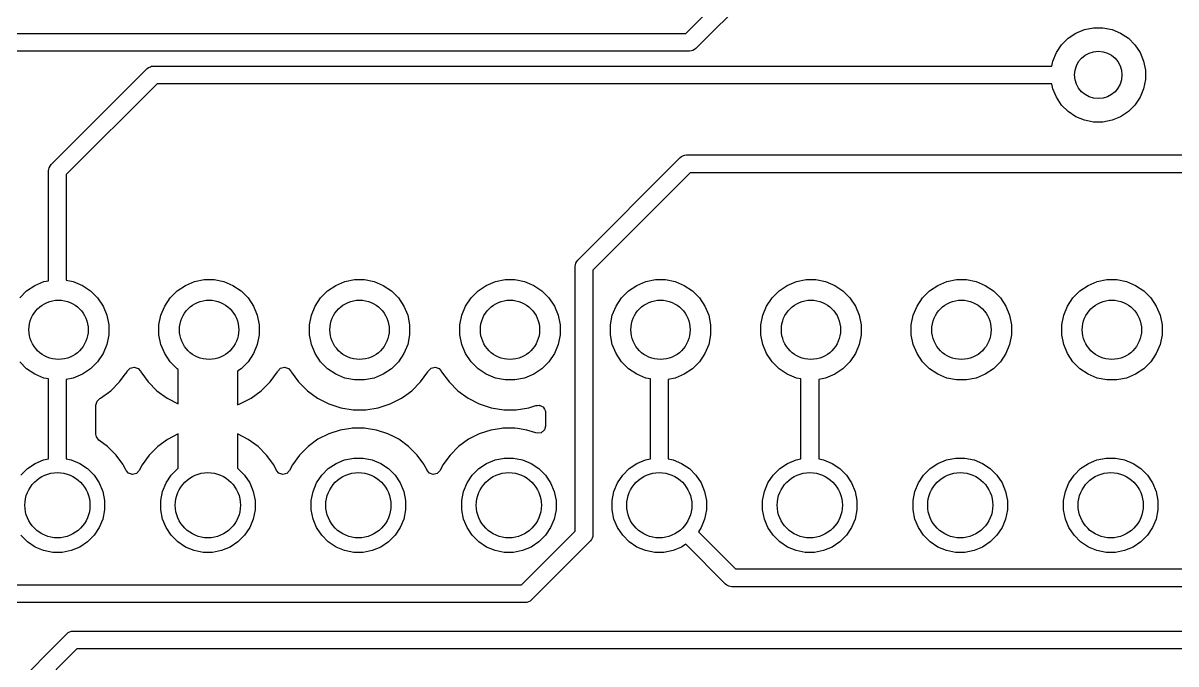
# Model space of a CAD drawing. Extents: x 4.41 to 8.11, y -5.15 to -2.23.
# Drawn here: x 6.252 to 7.018, y -3.482 to -3.056 of the extents above; entities that cross this region are included whole.
import ezdxf

# ---------------------------------------------------------------- set-up
doc = ezdxf.new("R2010")
doc.units = 0
doc.header["$MEASUREMENT"] = 0
doc.layers.add('BLACK', color=7, linetype='CONTINUOUS')

msp = doc.modelspace()

# ---------------------------------------------------------------- linework, layer by layer
at = {"layer": 'BLACK', "linetype": 'CONTINUOUS'}
for p, q in [((6.6925, -3.06293), (6.73818, -3.01725)), ((6.7448, -3.02733), (6.69912, -3.07301)), ((6.22481, -3.06293), (6.6925, -3.06293)), ((6.94655, -3.0662), (6.95169, -3.06277)), ((6.95169, -3.06277), (6.95739, -3.06041)), ((6.95739, -3.06041), (6.96345, -3.05921)), ((6.96345, -3.05921), (6.96962, -3.05921)), ((6.96962, -3.05921), (6.97568, -3.06041)), ((6.97568, -3.06041), (6.98138, -3.06277)), ((6.98138, -3.06277), (6.98652, -3.0662)), ((6.93876, -3.0757), (6.94219, -3.07057)), ((6.94219, -3.07057), (6.94655, -3.0662)), ((6.98652, -3.0662), (6.99088, -3.07057)), ((6.99088, -3.07057), (6.99431, -3.0757)), ((6.69495, -3.07474), (6.22726, -3.07474)), ((6.6961, -3.07462), (6.69495, -3.07474)), ((6.69698, -3.07426), (6.6961, -3.07462)), ((6.69823, -3.07374), (6.69698, -3.07426)), ((6.69912, -3.07301), (6.69823, -3.07374)), ((6.9364, -3.08141), (6.93876, -3.0757)), ((6.99431, -3.0757), (6.99668, -3.08141)), ((6.27063, -3.15015), (6.33441, -3.08638)), ((6.33441, -3.08638), (6.3353, -3.08564)), ((6.3353, -3.08564), (6.33655, -3.08512)), ((6.33655, -3.08512), (6.33743, -3.08476)), ((6.33743, -3.08476), (6.33858, -3.08465)), ((6.33858, -3.08465), (6.93575, -3.08465)), ((6.93575, -3.08465), (6.9364, -3.08141)), ((6.99668, -3.08141), (6.99788, -3.08746)), ((6.99788, -3.08746), (6.99788, -3.09364)), ((6.99788, -3.09364), (6.99668, -3.09969)), ((6.34103, -3.09646), (6.28071, -3.15678)), ((6.93575, -3.09646), (6.34103, -3.09646)), ((6.9364, -3.09969), (6.93575, -3.09646)), ((6.93876, -3.1054), (6.9364, -3.09969)), ((6.99668, -3.09969), (6.99431, -3.1054)), ((6.94219, -3.11053), (6.93876, -3.1054)), ((6.94655, -3.1149), (6.94219, -3.11053)), ((6.99088, -3.11053), (6.98652, -3.1149)), ((6.99431, -3.1054), (6.99088, -3.11053)), ((6.95169, -3.11833), (6.94655, -3.1149)), ((6.95739, -3.12069), (6.95169, -3.11833)), ((6.98138, -3.11833), (6.97568, -3.12069)), ((6.98652, -3.1149), (6.98138, -3.11833)), ((6.96345, -3.1219), (6.95739, -3.12069)), ((6.96962, -3.1219), (6.96345, -3.1219)), ((6.97568, -3.12069), (6.96962, -3.1219)), ((6.62063, -3.21354), (6.68874, -3.14543)), ((6.68874, -3.14543), (6.68963, -3.1447)), ((6.68963, -3.1447), (6.69051, -3.14433)), ((6.69051, -3.14433), (6.69176, -3.14381)), ((6.69176, -3.14381), (6.69291, -3.1437)), ((6.69291, -3.1437), (7.15589, -3.1437)), ((6.2689, -3.15433), (6.26901, -3.15318)), ((6.2689, -3.22722), (6.2689, -3.15433)), ((6.26901, -3.15318), (6.26938, -3.1523)), ((6.26938, -3.1523), (6.26989, -3.15105)), ((6.26989, -3.15105), (6.27063, -3.15015)), ((6.69536, -3.15551), (6.63071, -3.22016)), ((7.15834, -3.15551), (6.69536, -3.15551)), ((6.28071, -3.15678), (6.28071, -3.2269)), ((6.6189, -3.21772), (6.61901, -3.21656)), ((6.6189, -3.39349), (6.6189, -3.21772)), ((6.61901, -3.21656), (6.61938, -3.21568)), ((6.61938, -3.21568), (6.61989, -3.21444)), ((6.61989, -3.21444), (6.62063, -3.21354)), ((6.63071, -3.22016), (6.63071, -3.39594)), ((6.25436, -3.23397), (6.25982, -3.23033)), ((6.25982, -3.23033), (6.26588, -3.22782)), ((6.26588, -3.22782), (6.2689, -3.22722)), ((6.28071, -3.2269), (6.2853, -3.22782)), ((6.2853, -3.22782), (6.29137, -3.23033)), ((6.29137, -3.23033), (6.29682, -3.23397)), ((6.35436, -3.23397), (6.35982, -3.23033)), ((6.35982, -3.23033), (6.36588, -3.22782)), ((6.36588, -3.22782), (6.37231, -3.22654)), ((6.37231, -3.22654), (6.37887, -3.22654)), ((6.37887, -3.22654), (6.3853, -3.22782)), ((6.3853, -3.22782), (6.39137, -3.23033)), ((6.39137, -3.23033), (6.39682, -3.23397)), ((6.45436, -3.23397), (6.45982, -3.23033)), ((6.45982, -3.23033), (6.46588, -3.22782)), ((6.46588, -3.22782), (6.47231, -3.22654)), ((6.47231, -3.22654), (6.47887, -3.22654)), ((6.47887, -3.22654), (6.4853, -3.22782)), ((6.4853, -3.22782), (6.49137, -3.23033)), ((6.49137, -3.23033), (6.49682, -3.23397)), ((6.55436, -3.23397), (6.55982, -3.23033)), ((6.55982, -3.23033), (6.56588, -3.22782)), ((6.56588, -3.22782), (6.57231, -3.22654)), ((6.57231, -3.22654), (6.57887, -3.22654)), ((6.57887, -3.22654), (6.5853, -3.22782)), ((6.5853, -3.22782), (6.59137, -3.23033)), ((6.59137, -3.23033), (6.59682, -3.23397)), ((6.65436, -3.23397), (6.65982, -3.23033)), ((6.65982, -3.23033), (6.66588, -3.22782)), ((6.66588, -3.22782), (6.67231, -3.22654)), ((6.67231, -3.22654), (6.67887, -3.22654)), ((6.67887, -3.22654), (6.6853, -3.22782)), ((6.6853, -3.22782), (6.69137, -3.23033)), ((6.69137, -3.23033), (6.69682, -3.23397)), ((6.75436, -3.23397), (6.75982, -3.23033)), ((6.75982, -3.23033), (6.76588, -3.22782)), ((6.76588, -3.22782), (6.77231, -3.22654)), ((6.77231, -3.22654), (6.77887, -3.22654)), ((6.77887, -3.22654), (6.7853, -3.22782)), ((6.7853, -3.22782), (6.79137, -3.23033)), ((6.79137, -3.23033), (6.79682, -3.23397)), ((6.85436, -3.23397), (6.85982, -3.23033)), ((6.85982, -3.23033), (6.86588, -3.22782)), ((6.86588, -3.22782), (6.87231, -3.22654)), ((6.87231, -3.22654), (6.87887, -3.22654)), ((6.87887, -3.22654), (6.8853, -3.22782)), ((6.8853, -3.22782), (6.89137, -3.23033)), ((6.89137, -3.23033), (6.89682, -3.23397)), ((6.95436, -3.23397), (6.95982, -3.23033)), ((6.95982, -3.23033), (6.96588, -3.22782)), ((6.96588, -3.22782), (6.97231, -3.22654)), ((6.97231, -3.22654), (6.97887, -3.22654)), ((6.97887, -3.22654), (6.9853, -3.22782)), ((6.9853, -3.22782), (6.99137, -3.23033)), ((6.99137, -3.23033), (6.99682, -3.23397)), ((6.24972, -3.23861), (6.25436, -3.23397)), ((6.29682, -3.23397), (6.30146, -3.23861)), ((6.30146, -3.23861), (6.3051, -3.24407)), ((6.34608, -3.24407), (6.34972, -3.23861)), ((6.34972, -3.23861), (6.35436, -3.23397)), ((6.39682, -3.23397), (6.40146, -3.23861)), ((6.40146, -3.23861), (6.4051, -3.24407)), ((6.44608, -3.24407), (6.44972, -3.23861)), ((6.44972, -3.23861), (6.45436, -3.23397)), ((6.49682, -3.23397), (6.50146, -3.23861)), ((6.50146, -3.23861), (6.5051, -3.24407)), ((6.54608, -3.24407), (6.54972, -3.23861)), ((6.54972, -3.23861), (6.55436, -3.23397)), ((6.59682, -3.23397), (6.60146, -3.23861)), ((6.60146, -3.23861), (6.6051, -3.24407)), ((6.64608, -3.24407), (6.64972, -3.23861)), ((6.64972, -3.23861), (6.65436, -3.23397)), ((6.69682, -3.23397), (6.70146, -3.23861)), ((6.70146, -3.23861), (6.7051, -3.24407)), ((6.74608, -3.24407), (6.74972, -3.23861)), ((6.74972, -3.23861), (6.75436, -3.23397)), ((6.79682, -3.23397), (6.80146, -3.23861)), ((6.80146, -3.23861), (6.8051, -3.24407)), ((6.84608, -3.24407), (6.84972, -3.23861)), ((6.84972, -3.23861), (6.85436, -3.23397)), ((6.89682, -3.23397), (6.90146, -3.23861)), ((6.90146, -3.23861), (6.9051, -3.24407)), ((6.94608, -3.24407), (6.94972, -3.23861)), ((6.94972, -3.23861), (6.95436, -3.23397)), ((6.99682, -3.23397), (7.00146, -3.23861)), ((7.00146, -3.23861), (7.0051, -3.24407)), ((6.3051, -3.24407), (6.30761, -3.25013)), ((6.34357, -3.25013), (6.34608, -3.24407)), ((6.4051, -3.24407), (6.40761, -3.25013)), ((6.44357, -3.25013), (6.44608, -3.24407)), ((6.5051, -3.24407), (6.50761, -3.25013)), ((6.54357, -3.25013), (6.54608, -3.24407)), ((6.6051, -3.24407), (6.60761, -3.25013)), ((6.64357, -3.25013), (6.64608, -3.24407)), ((6.7051, -3.24407), (6.70761, -3.25013)), ((6.74357, -3.25013), (6.74608, -3.24407)), ((6.8051, -3.24407), (6.80761, -3.25013)), ((6.84357, -3.25013), (6.84608, -3.24407)), ((6.9051, -3.24407), (6.90761, -3.25013)), ((6.94357, -3.25013), (6.94608, -3.24407)), ((7.0051, -3.24407), (7.00761, -3.25013)), ((6.30761, -3.25013), (6.30889, -3.25656)), ((6.34229, -3.25656), (6.34357, -3.25013)), ((6.40761, -3.25013), (6.40889, -3.25656)), ((6.44229, -3.25656), (6.44357, -3.25013)), ((6.50761, -3.25013), (6.50889, -3.25656)), ((6.54229, -3.25656), (6.54357, -3.25013)), ((6.60761, -3.25013), (6.60889, -3.25656)), ((6.64229, -3.25656), (6.64357, -3.25013)), ((6.70761, -3.25013), (6.70889, -3.25656)), ((6.74229, -3.25656), (6.74357, -3.25013)), ((6.80761, -3.25013), (6.80889, -3.25656)), ((6.84229, -3.25656), (6.84357, -3.25013)), ((6.90761, -3.25013), (6.90889, -3.25656)), ((6.94229, -3.25656), (6.94357, -3.25013)), ((7.00761, -3.25013), (7.00889, -3.25656)), ((6.30889, -3.26312), (6.30761, -3.26956)), ((6.30889, -3.25656), (6.30889, -3.26312)), ((6.34229, -3.26312), (6.34229, -3.25656)), ((6.34357, -3.26956), (6.34229, -3.26312)), ((6.40889, -3.26312), (6.40761, -3.26956)), ((6.40889, -3.25656), (6.40889, -3.26312)), ((6.44229, -3.26312), (6.44229, -3.25656)), ((6.44357, -3.26956), (6.44229, -3.26312)), ((6.50889, -3.26312), (6.50761, -3.26956)), ((6.50889, -3.25656), (6.50889, -3.26312)), ((6.54229, -3.26312), (6.54229, -3.25656)), ((6.54357, -3.26956), (6.54229, -3.26312)), ((6.60889, -3.26312), (6.60761, -3.26956)), ((6.60889, -3.25656), (6.60889, -3.26312)), ((6.64229, -3.26312), (6.64229, -3.25656)), ((6.64357, -3.26956), (6.64229, -3.26312)), ((6.70889, -3.26312), (6.70761, -3.26956)), ((6.70889, -3.25656), (6.70889, -3.26312)), ((6.74229, -3.26312), (6.74229, -3.25656)), ((6.74357, -3.26956), (6.74229, -3.26312)), ((6.80889, -3.26312), (6.80761, -3.26956)), ((6.80889, -3.25656), (6.80889, -3.26312)), ((6.84229, -3.26312), (6.84229, -3.25656)), ((6.84357, -3.26956), (6.84229, -3.26312)), ((6.90889, -3.26312), (6.90761, -3.26956)), ((6.90889, -3.25656), (6.90889, -3.26312)), ((6.94229, -3.26312), (6.94229, -3.25656)), ((6.94357, -3.26956), (6.94229, -3.26312)), ((7.00889, -3.26312), (7.00761, -3.26956)), ((7.00889, -3.25656), (7.00889, -3.26312)), ((6.30761, -3.26956), (6.3051, -3.27562)), ((6.34608, -3.27562), (6.34357, -3.26956)), ((6.40761, -3.26956), (6.4051, -3.27562)), ((6.44608, -3.27562), (6.44357, -3.26956)), ((6.50761, -3.26956), (6.5051, -3.27562)), ((6.54608, -3.27562), (6.54357, -3.26956)), ((6.60761, -3.26956), (6.6051, -3.27562)), ((6.64608, -3.27562), (6.64357, -3.26956)), ((6.70761, -3.26956), (6.7051, -3.27562)), ((6.74608, -3.27562), (6.74357, -3.26956)), ((6.80761, -3.26956), (6.8051, -3.27562)), ((6.84608, -3.27562), (6.84357, -3.26956)), ((6.90761, -3.26956), (6.9051, -3.27562)), ((6.94608, -3.27562), (6.94357, -3.26956)), ((7.00761, -3.26956), (7.0051, -3.27562)), ((6.3051, -3.27562), (6.30146, -3.28107)), ((6.34972, -3.28107), (6.34608, -3.27562)), ((6.4051, -3.27562), (6.40146, -3.28107)), ((6.44972, -3.28107), (6.44608, -3.27562)), ((6.5051, -3.27562), (6.50146, -3.28107)), ((6.54972, -3.28107), (6.54608, -3.27562)), ((6.6051, -3.27562), (6.60146, -3.28107)), ((6.64972, -3.28107), (6.64608, -3.27562)), ((6.7051, -3.27562), (6.70146, -3.28107)), ((6.74972, -3.28107), (6.74608, -3.27562)), ((6.8051, -3.27562), (6.80146, -3.28107)), ((6.84972, -3.28107), (6.84608, -3.27562)), ((6.9051, -3.27562), (6.90146, -3.28107)), ((6.94972, -3.28107), (6.94608, -3.27562)), ((7.0051, -3.27562), (7.00146, -3.28107)), ((6.25436, -3.28571), (6.24972, -3.28107)), ((6.25982, -3.28936), (6.25436, -3.28571)), ((6.29682, -3.28571), (6.29137, -3.28936)), ((6.30146, -3.28107), (6.29682, -3.28571)), ((6.32125, -3.28734), (6.32314, -3.28534)), ((6.32314, -3.28534), (6.32581, -3.28468)), ((6.32581, -3.28468), (6.32841, -3.28557)), ((6.32841, -3.28557), (6.32995, -3.28734)), ((6.35436, -3.28571), (6.34972, -3.28107)), ((6.35512, -3.28622), (6.35436, -3.28571)), ((6.35512, -3.30906), (6.35512, -3.28622)), ((6.39682, -3.28571), (6.39449, -3.28727)), ((6.40146, -3.28107), (6.39682, -3.28571)), ((6.42123, -3.28734), (6.42312, -3.28534)), ((6.42312, -3.28534), (6.42579, -3.28468)), ((6.42579, -3.28468), (6.42839, -3.28557)), ((6.42839, -3.28557), (6.42993, -3.28734)), ((6.45436, -3.28571), (6.44972, -3.28107)), ((6.45982, -3.28936), (6.45436, -3.28571)), ((6.49682, -3.28571), (6.49137, -3.28936)), ((6.50146, -3.28107), (6.49682, -3.28571)), ((6.52124, -3.28736), (6.52313, -3.28536)), ((6.52313, -3.28536), (6.5258, -3.2847)), ((6.5258, -3.2847), (6.5284, -3.28559)), ((6.5284, -3.28559), (6.52994, -3.28736)), ((6.55436, -3.28571), (6.54972, -3.28107)), ((6.55982, -3.28936), (6.55436, -3.28571)), ((6.59682, -3.28571), (6.59137, -3.28936)), ((6.60146, -3.28107), (6.59682, -3.28571)), ((6.65436, -3.28571), (6.64972, -3.28107)), ((6.65982, -3.28936), (6.65436, -3.28571)), ((6.69682, -3.28571), (6.69137, -3.28936)), ((6.70146, -3.28107), (6.69682, -3.28571)), ((6.75436, -3.28571), (6.74972, -3.28107)), ((6.75982, -3.28936), (6.75436, -3.28571)), ((6.79682, -3.28571), (6.79137, -3.28936)), ((6.80146, -3.28107), (6.79682, -3.28571)), ((6.85436, -3.28571), (6.84972, -3.28107)), ((6.85982, -3.28936), (6.85436, -3.28571)), ((6.89682, -3.28571), (6.89137, -3.28936)), ((6.90146, -3.28107), (6.89682, -3.28571)), ((6.95436, -3.28571), (6.94972, -3.28107)), ((6.95982, -3.28936), (6.95436, -3.28571)), ((6.99682, -3.28571), (6.99137, -3.28936)), ((7.00146, -3.28107), (6.99682, -3.28571)), ((6.26588, -3.29187), (6.25982, -3.28936)), ((6.2689, -3.29247), (6.26588, -3.29187)), ((6.2689, -3.34559), (6.2689, -3.29247)), ((6.2853, -3.29187), (6.28071, -3.29278)), ((6.28071, -3.29278), (6.28071, -3.34559)), ((6.29137, -3.28936), (6.2853, -3.29187)), ((6.31023, -3.3004), (6.31615, -3.29448)), ((6.31615, -3.29448), (6.31924, -3.29023)), ((6.31615, -3.29448), (6.31615, -3.29448)), ((6.31615, -3.29448), (6.31615, -3.29448)), ((6.31924, -3.29023), (6.32106, -3.28771)), ((6.32106, -3.28771), (6.32125, -3.28734)), ((6.32995, -3.28734), (6.33013, -3.2877)), ((6.33013, -3.2877), (6.33505, -3.29447)), ((6.33505, -3.29447), (6.33505, -3.29447)), ((6.33505, -3.29447), (6.34097, -3.30038)), ((6.39449, -3.28727), (6.39449, -3.30959)), ((6.41022, -3.30038), (6.41613, -3.29447)), ((6.41613, -3.29447), (6.42105, -3.2877)), ((6.41613, -3.29447), (6.41613, -3.29447)), ((6.42105, -3.2877), (6.42123, -3.28734)), ((6.42993, -3.28734), (6.43012, -3.28771)), ((6.43012, -3.28771), (6.43504, -3.29448)), ((6.43504, -3.29448), (6.44095, -3.3004)), ((6.46588, -3.29187), (6.45982, -3.28936)), ((6.47231, -3.29315), (6.46588, -3.29187)), ((6.47887, -3.29315), (6.47231, -3.29315)), ((6.4853, -3.29187), (6.47887, -3.29315)), ((6.49137, -3.28936), (6.4853, -3.29187)), ((6.51023, -3.3004), (6.51615, -3.29448)), ((6.51615, -3.29448), (6.52106, -3.28771)), ((6.51615, -3.29448), (6.51615, -3.29448)), ((6.51615, -3.29448), (6.51615, -3.29448)), ((6.52106, -3.28771), (6.52106, -3.28771)), ((6.52106, -3.28771), (6.52107, -3.28771)), ((6.52107, -3.28771), (6.52124, -3.28736)), ((6.52994, -3.28736), (6.52999, -3.28746)), ((6.52999, -3.28746), (6.53012, -3.28771)), ((6.53012, -3.28771), (6.53504, -3.29448)), ((6.53504, -3.29448), (6.54095, -3.3004)), ((6.56588, -3.29187), (6.55982, -3.28936)), ((6.57231, -3.29315), (6.56588, -3.29187)), ((6.57887, -3.29315), (6.57231, -3.29315)), ((6.5853, -3.29187), (6.57887, -3.29315)), ((6.59137, -3.28936), (6.5853, -3.29187)), ((6.66588, -3.29187), (6.65982, -3.28936)), ((6.6689, -3.29247), (6.66588, -3.29187)), ((6.6689, -3.34559), (6.6689, -3.29247)), ((6.6853, -3.29187), (6.68071, -3.29278)), ((6.68071, -3.29278), (6.68071, -3.34559)), ((6.69137, -3.28936), (6.6853, -3.29187)), ((6.76588, -3.29187), (6.75982, -3.28936)), ((6.7689, -3.29247), (6.76588, -3.29187)), ((6.7689, -3.34559), (6.7689, -3.29247)), ((6.7853, -3.29187), (6.78071, -3.29278)), ((6.78071, -3.29278), (6.78071, -3.34559)), ((6.79137, -3.28936), (6.7853, -3.29187)), ((6.86588, -3.29187), (6.85982, -3.28936)), ((6.87231, -3.29315), (6.86588, -3.29187)), ((6.87887, -3.29315), (6.87231, -3.29315)), ((6.8853, -3.29187), (6.87887, -3.29315)), ((6.89137, -3.28936), (6.8853, -3.29187)), ((6.96588, -3.29187), (6.95982, -3.28936)), ((6.97231, -3.29315), (6.96588, -3.29187)), ((6.97887, -3.29315), (6.97231, -3.29315)), ((6.9853, -3.29187), (6.97887, -3.29315)), ((6.99137, -3.28936), (6.9853, -3.29187)), ((6.30346, -3.30532), (6.31023, -3.3004)), ((6.34097, -3.30038), (6.34097, -3.30038)), ((6.34097, -3.30038), (6.34773, -3.3053)), ((6.40345, -3.3053), (6.41021, -3.30038)), ((6.41021, -3.30038), (6.41022, -3.30038)), ((6.44095, -3.3004), (6.44772, -3.30532)), ((6.50624, -3.3033), (6.51023, -3.3004)), ((6.51023, -3.3004), (6.51023, -3.3004)), ((6.51023, -3.3004), (6.51023, -3.3004)), ((6.54095, -3.3004), (6.54772, -3.30532)), ((6.30041, -3.30986), (6.30119, -3.30722)), ((6.30041, -3.32921), (6.30041, -3.30986)), ((6.30119, -3.30722), (6.30308, -3.30551)), ((6.30308, -3.30551), (6.30346, -3.30532)), ((6.34773, -3.3053), (6.35512, -3.30906)), ((6.39449, -3.30959), (6.39599, -3.3091)), ((6.39599, -3.3091), (6.40345, -3.3053)), ((6.44772, -3.30532), (6.44772, -3.30532)), ((6.44772, -3.30532), (6.44772, -3.30532)), ((6.44772, -3.30532), (6.45518, -3.30912)), ((6.45518, -3.30912), (6.46314, -3.3117)), ((6.48804, -3.3117), (6.496, -3.30912)), ((6.496, -3.30912), (6.50346, -3.30532)), ((6.50346, -3.30532), (6.50624, -3.3033)), ((6.54772, -3.30532), (6.54772, -3.30532)), ((6.54772, -3.30532), (6.54772, -3.30532)), ((6.54772, -3.30532), (6.55518, -3.30912)), ((6.55518, -3.30912), (6.56314, -3.3117)), ((6.46314, -3.3117), (6.47141, -3.31301)), ((6.47141, -3.31301), (6.47141, -3.31301)), ((6.47141, -3.31301), (6.47978, -3.31301)), ((6.47978, -3.31301), (6.48804, -3.3117)), ((6.47978, -3.31301), (6.47978, -3.31301)), ((6.56314, -3.3117), (6.57141, -3.31301)), ((6.57141, -3.31301), (6.57141, -3.31301)), ((6.57141, -3.31301), (6.57978, -3.31301)), ((6.57978, -3.31301), (6.58804, -3.3117)), ((6.57978, -3.31301), (6.57978, -3.31301)), ((6.58804, -3.3117), (6.5928, -3.31016)), ((6.5928, -3.31016), (6.59391, -3.31012)), ((6.59391, -3.31012), (6.59501, -3.30997)), ((6.59501, -3.30997), (6.59527, -3.31009)), ((6.59527, -3.31009), (6.59555, -3.31008)), ((6.59555, -3.31008), (6.5965, -3.31065)), ((6.5965, -3.31065), (6.59751, -3.31111)), ((6.59751, -3.31111), (6.59766, -3.31135)), ((6.59766, -3.31135), (6.59791, -3.3115)), ((6.59791, -3.3115), (6.5984, -3.31249)), ((6.5984, -3.31249), (6.599, -3.31342)), ((6.599, -3.31342), (6.59905, -3.31383)), ((6.59905, -3.31383), (6.59912, -3.31397)), ((6.59912, -3.31397), (6.59919, -3.3148)), ((6.59919, -3.3148), (6.59919, -3.32375)), ((6.47077, -3.32518), (6.46982, -3.32533)), ((6.47883, -3.32518), (6.47077, -3.32518)), ((6.47992, -3.32535), (6.47883, -3.32518)), ((6.57077, -3.32518), (6.56982, -3.32533)), ((6.57883, -3.32518), (6.57077, -3.32518)), ((6.58056, -3.32545), (6.57883, -3.32518)), ((6.59919, -3.32375), (6.59842, -3.32639)), ((6.30075, -3.33098), (6.30041, -3.32921)), ((6.30243, -3.33316), (6.30075, -3.33098)), ((6.34798, -3.3326), (6.34146, -3.33734)), ((6.35512, -3.32897), (6.34798, -3.3326)), ((6.35512, -3.35183), (6.35512, -3.32897)), ((6.40163, -3.3326), (6.39449, -3.32897)), ((6.39449, -3.32897), (6.39449, -3.35183)), ((6.40815, -3.33734), (6.40163, -3.3326)), ((6.44797, -3.33259), (6.44145, -3.33732)), ((6.45515, -3.32893), (6.44797, -3.33259)), ((6.46281, -3.32644), (6.45515, -3.32893)), ((6.46982, -3.32533), (6.46281, -3.32644)), ((6.48679, -3.32644), (6.47992, -3.32535)), ((6.49446, -3.32893), (6.48679, -3.32644)), ((6.49849, -3.33098), (6.49446, -3.32893)), ((6.50164, -3.33259), (6.49849, -3.33098)), ((6.50816, -3.33732), (6.50164, -3.33259)), ((6.50164, -3.33259), (6.50164, -3.33259)), ((6.50164, -3.33259), (6.50164, -3.33259)), ((6.54797, -3.33259), (6.54145, -3.33732)), ((6.55515, -3.32893), (6.54797, -3.33259)), ((6.56281, -3.32644), (6.55515, -3.32893)), ((6.56982, -3.32533), (6.56281, -3.32644)), ((6.58679, -3.32644), (6.58056, -3.32545)), ((6.5928, -3.32839), (6.58679, -3.32644)), ((6.59362, -3.32858), (6.5928, -3.32839)), ((6.59634, -3.32819), (6.59362, -3.32858)), ((6.59842, -3.32639), (6.59634, -3.32819)), ((6.30816, -3.33732), (6.30243, -3.33316)), ((6.31386, -3.34302), (6.30816, -3.33732)), ((6.30816, -3.33732), (6.30816, -3.33732)), ((6.34146, -3.33734), (6.33576, -3.34304)), ((6.34146, -3.33734), (6.34146, -3.33734)), ((6.41384, -3.34304), (6.40815, -3.33734)), ((6.44145, -3.33732), (6.43575, -3.34302)), ((6.51386, -3.34302), (6.50816, -3.33732)), ((6.54145, -3.33732), (6.53575, -3.34302)), ((6.25996, -3.3486), (6.26566, -3.34624)), ((6.26566, -3.34624), (6.2689, -3.34559)), ((6.28071, -3.34559), (6.28395, -3.34624)), ((6.28395, -3.34624), (6.28965, -3.3486)), ((6.31829, -3.34912), (6.31386, -3.34302)), ((6.33576, -3.34304), (6.33103, -3.34955)), ((6.33576, -3.34304), (6.33576, -3.34304)), ((6.41858, -3.34955), (6.41384, -3.34304)), ((6.41384, -3.34304), (6.41384, -3.34304)), ((6.43575, -3.34302), (6.43101, -3.34954)), ((6.45996, -3.3486), (6.46566, -3.34624)), ((6.46566, -3.34624), (6.47172, -3.34503)), ((6.47172, -3.34503), (6.47789, -3.34503)), ((6.47789, -3.34503), (6.48395, -3.34624)), ((6.48395, -3.34624), (6.48965, -3.3486)), ((6.51829, -3.34912), (6.51386, -3.34302)), ((6.53575, -3.34302), (6.53101, -3.34954)), ((6.55996, -3.3486), (6.56566, -3.34624)), ((6.56566, -3.34624), (6.57172, -3.34503)), ((6.57172, -3.34503), (6.57789, -3.34503)), ((6.57789, -3.34503), (6.58395, -3.34624)), ((6.58395, -3.34624), (6.58965, -3.3486)), ((6.65996, -3.3486), (6.66566, -3.34624)), ((6.66566, -3.34624), (6.6689, -3.34559)), ((6.68071, -3.34559), (6.68395, -3.34624)), ((6.68395, -3.34624), (6.68965, -3.3486)), ((6.75996, -3.3486), (6.76566, -3.34624)), ((6.76566, -3.34624), (6.7689, -3.34559)), ((6.78071, -3.34559), (6.78395, -3.34624)), ((6.78395, -3.34624), (6.78965, -3.3486)), ((6.85996, -3.3486), (6.86566, -3.34624)), ((6.86566, -3.34624), (6.87172, -3.34503)), ((6.87172, -3.34503), (6.87789, -3.34503)), ((6.87789, -3.34503), (6.88395, -3.34624)), ((6.88395, -3.34624), (6.88965, -3.3486)), ((6.95996, -3.3486), (6.96566, -3.34624)), ((6.96566, -3.34624), (6.97172, -3.34503)), ((6.97172, -3.34503), (6.97789, -3.34503)), ((6.97789, -3.34503), (6.98395, -3.34624)), ((6.98395, -3.34624), (6.98965, -3.3486)), ((6.25046, -3.3564), (6.25482, -3.35203)), ((6.25482, -3.35203), (6.25996, -3.3486)), ((6.28965, -3.3486), (6.29478, -3.35203)), ((6.29478, -3.35203), (6.29915, -3.3564)), ((6.31859, -3.34954), (6.31829, -3.34912)), ((6.32004, -3.35238), (6.31859, -3.34954)), ((6.32046, -3.35321), (6.32004, -3.35238)), ((6.322, -3.35499), (6.32046, -3.35321)), ((6.32461, -3.35587), (6.322, -3.35499)), ((6.32728, -3.35521), (6.32461, -3.35587)), ((6.32916, -3.35321), (6.32728, -3.35521)), ((6.33103, -3.34955), (6.32916, -3.35321)), ((6.35046, -3.3564), (6.35482, -3.35203)), ((6.35482, -3.35203), (6.35512, -3.35183)), ((6.39449, -3.35183), (6.39478, -3.35203)), ((6.39478, -3.35203), (6.39915, -3.3564)), ((6.42044, -3.35321), (6.41858, -3.34955)), ((6.42198, -3.35499), (6.42044, -3.35321)), ((6.42458, -3.35587), (6.42198, -3.35499)), ((6.42725, -3.35521), (6.42458, -3.35587)), ((6.42914, -3.35321), (6.42725, -3.35521)), ((6.43101, -3.34954), (6.42914, -3.35321)), ((6.45046, -3.3564), (6.45482, -3.35203)), ((6.45482, -3.35203), (6.45996, -3.3486)), ((6.48965, -3.3486), (6.49478, -3.35203)), ((6.49478, -3.35203), (6.49915, -3.3564)), ((6.51859, -3.34954), (6.51829, -3.34912)), ((6.52043, -3.35314), (6.51859, -3.34954)), ((6.52045, -3.35319), (6.52043, -3.35314)), ((6.52199, -3.35497), (6.52045, -3.35319)), ((6.52459, -3.35585), (6.52199, -3.35497)), ((6.52726, -3.35519), (6.52459, -3.35585)), ((6.52915, -3.35319), (6.52726, -3.35519)), ((6.53101, -3.34954), (6.52915, -3.35319)), ((6.55046, -3.3564), (6.55482, -3.35203)), ((6.55482, -3.35203), (6.55996, -3.3486)), ((6.58965, -3.3486), (6.59478, -3.35203)), ((6.59478, -3.35203), (6.59915, -3.3564)), ((6.65046, -3.3564), (6.65482, -3.35203)), ((6.65482, -3.35203), (6.65996, -3.3486)), ((6.68965, -3.3486), (6.69478, -3.35203)), ((6.69478, -3.35203), (6.69915, -3.3564)), ((6.75046, -3.3564), (6.75482, -3.35203)), ((6.75482, -3.35203), (6.75996, -3.3486)), ((6.78965, -3.3486), (6.79478, -3.35203)), ((6.79478, -3.35203), (6.79915, -3.3564)), ((6.85046, -3.3564), (6.85482, -3.35203)), ((6.85482, -3.35203), (6.85996, -3.3486)), ((6.88965, -3.3486), (6.89478, -3.35203)), ((6.89478, -3.35203), (6.89915, -3.3564)), ((6.95046, -3.3564), (6.95482, -3.35203)), ((6.95482, -3.35203), (6.95996, -3.3486)), ((6.98965, -3.3486), (6.99478, -3.35203)), ((6.99478, -3.35203), (6.99915, -3.3564)), ((6.29915, -3.3564), (6.30258, -3.36153)), ((6.30258, -3.36153), (6.30494, -3.36724)), ((6.34466, -3.36724), (6.34703, -3.36153)), ((6.34703, -3.36153), (6.35046, -3.3564)), ((6.39915, -3.3564), (6.40258, -3.36153)), ((6.40258, -3.36153), (6.40494, -3.36724)), ((6.44466, -3.36724), (6.44703, -3.36153)), ((6.44703, -3.36153), (6.45046, -3.3564)), ((6.49915, -3.3564), (6.50258, -3.36153)), ((6.50258, -3.36153), (6.50494, -3.36724)), ((6.54466, -3.36724), (6.54703, -3.36153)), ((6.54703, -3.36153), (6.55046, -3.3564)), ((6.59915, -3.3564), (6.60258, -3.36153)), ((6.60258, -3.36153), (6.60494, -3.36724)), ((6.64466, -3.36724), (6.64703, -3.36153)), ((6.64703, -3.36153), (6.65046, -3.3564)), ((6.69915, -3.3564), (6.70258, -3.36153)), ((6.70258, -3.36153), (6.70494, -3.36724)), ((6.74466, -3.36724), (6.74703, -3.36153)), ((6.74703, -3.36153), (6.75046, -3.3564)), ((6.79915, -3.3564), (6.80258, -3.36153)), ((6.80258, -3.36153), (6.80494, -3.36724)), ((6.84466, -3.36724), (6.84703, -3.36153)), ((6.84703, -3.36153), (6.85046, -3.3564)), ((6.89915, -3.3564), (6.90258, -3.36153)), ((6.90258, -3.36153), (6.90494, -3.36724)), ((6.94466, -3.36724), (6.94703, -3.36153)), ((6.94703, -3.36153), (6.95046, -3.3564)), ((6.99915, -3.3564), (7.00258, -3.36153)), ((7.00258, -3.36153), (7.00494, -3.36724)), ((6.30494, -3.36724), (6.30615, -3.37329)), ((6.34346, -3.37329), (6.34466, -3.36724)), ((6.40494, -3.36724), (6.40615, -3.37329)), ((6.44346, -3.37329), (6.44466, -3.36724)), ((6.50494, -3.36724), (6.50615, -3.37329)), ((6.54346, -3.37329), (6.54466, -3.36724)), ((6.60494, -3.36724), (6.60615, -3.37329)), ((6.64346, -3.37329), (6.64466, -3.36724)), ((6.70494, -3.36724), (6.70615, -3.37329)), ((6.74346, -3.37329), (6.74466, -3.36724)), ((6.80494, -3.36724), (6.80615, -3.37329)), ((6.84346, -3.37329), (6.84466, -3.36724)), ((6.90494, -3.36724), (6.90615, -3.37329)), ((6.94346, -3.37329), (6.94466, -3.36724)), ((7.00494, -3.36724), (7.00615, -3.37329)), ((6.30615, -3.37329), (6.30615, -3.37947)), ((6.34346, -3.37947), (6.34346, -3.37329)), ((6.40615, -3.37329), (6.40615, -3.37947)), ((6.44346, -3.37947), (6.44346, -3.37329)), ((6.50615, -3.37329), (6.50615, -3.37947)), ((6.54346, -3.37947), (6.54346, -3.37329)), ((6.60615, -3.37329), (6.60615, -3.37947)), ((6.64346, -3.37947), (6.64346, -3.37329)), ((6.70615, -3.37329), (6.70615, -3.37947)), ((6.74346, -3.37947), (6.74346, -3.37329)), ((6.80615, -3.37329), (6.80615, -3.37947)), ((6.84346, -3.37947), (6.84346, -3.37329)), ((6.90615, -3.37329), (6.90615, -3.37947)), ((6.94346, -3.37947), (6.94346, -3.37329)), ((7.00615, -3.37329), (7.00615, -3.37947)), ((6.30494, -3.38552), (6.30258, -3.39123)), ((6.30615, -3.37947), (6.30494, -3.38552)), ((6.34466, -3.38552), (6.34346, -3.37947)), ((6.34703, -3.39123), (6.34466, -3.38552)), ((6.40494, -3.38552), (6.40258, -3.39123)), ((6.40615, -3.37947), (6.40494, -3.38552)), ((6.44466, -3.38552), (6.44346, -3.37947)), ((6.44703, -3.39123), (6.44466, -3.38552)), ((6.50494, -3.38552), (6.50258, -3.39123)), ((6.50615, -3.37947), (6.50494, -3.38552)), ((6.54466, -3.38552), (6.54346, -3.37947)), ((6.54703, -3.39123), (6.54466, -3.38552)), ((6.60494, -3.38552), (6.60258, -3.39123)), ((6.60615, -3.37947), (6.60494, -3.38552)), ((6.64466, -3.38552), (6.64346, -3.37947)), ((6.64703, -3.39123), (6.64466, -3.38552)), ((6.70494, -3.38552), (6.70258, -3.39123)), ((6.70615, -3.37947), (6.70494, -3.38552)), ((6.74466, -3.38552), (6.74346, -3.37947)), ((6.74703, -3.39123), (6.74466, -3.38552)), ((6.80494, -3.38552), (6.80258, -3.39123)), ((6.80615, -3.37947), (6.80494, -3.38552)), ((6.84466, -3.38552), (6.84346, -3.37947)), ((6.84703, -3.39123), (6.84466, -3.38552)), ((6.90494, -3.38552), (6.90258, -3.39123)), ((6.90615, -3.37947), (6.90494, -3.38552)), ((6.94466, -3.38552), (6.94346, -3.37947)), ((6.94703, -3.39123), (6.94466, -3.38552)), ((7.00494, -3.38552), (7.00258, -3.39123)), ((7.00615, -3.37947), (7.00494, -3.38552)), ((6.30258, -3.39123), (6.29915, -3.39636)), ((6.35046, -3.39636), (6.34703, -3.39123)), ((6.40258, -3.39123), (6.39915, -3.39636)), ((6.45046, -3.39636), (6.44703, -3.39123)), ((6.50258, -3.39123), (6.49915, -3.39636)), ((6.55046, -3.39636), (6.54703, -3.39123)), ((6.58322, -3.42919), (6.6189, -3.39349)), ((6.60258, -3.39123), (6.59915, -3.39636)), ((6.65046, -3.39636), (6.64703, -3.39123)), ((6.70258, -3.39123), (6.70075, -3.39397)), ((6.70075, -3.39397), (6.72548, -3.4187)), ((6.75046, -3.39636), (6.74703, -3.39123)), ((6.80258, -3.39123), (6.79915, -3.39636)), ((6.85046, -3.39636), (6.84703, -3.39123)), ((6.90258, -3.39123), (6.89915, -3.39636)), ((6.95046, -3.39636), (6.94703, -3.39123)), ((7.00258, -3.39123), (6.99915, -3.39636)), ((6.25482, -3.40072), (6.25046, -3.39636)), ((6.25996, -3.40415), (6.25482, -3.40072)), ((6.29478, -3.40072), (6.28965, -3.40415)), ((6.29915, -3.39636), (6.29478, -3.40072)), ((6.35482, -3.40072), (6.35046, -3.39636)), ((6.35996, -3.40415), (6.35482, -3.40072)), ((6.39478, -3.40072), (6.38965, -3.40415)), ((6.39915, -3.39636), (6.39478, -3.40072)), ((6.45482, -3.40072), (6.45046, -3.39636)), ((6.45996, -3.40415), (6.45482, -3.40072)), ((6.49478, -3.40072), (6.48965, -3.40415)), ((6.49915, -3.39636), (6.49478, -3.40072)), ((6.55482, -3.40072), (6.55046, -3.39636)), ((6.55996, -3.40415), (6.55482, -3.40072)), ((6.59478, -3.40072), (6.58965, -3.40415)), ((6.62898, -3.40011), (6.58985, -3.43927)), ((6.59915, -3.39636), (6.59478, -3.40072)), ((6.62971, -3.39922), (6.62898, -3.40011)), ((6.63015, -3.39816), (6.62971, -3.39922)), ((6.62971, -3.39922), (6.62971, -3.39922)), ((6.62971, -3.39922), (6.62971, -3.39922)), ((6.62971, -3.39922), (6.62971, -3.39922)), ((6.6306, -3.39709), (6.63015, -3.39816)), ((6.63071, -3.39594), (6.6306, -3.39709)), ((6.6306, -3.39709), (6.6306, -3.39709)), ((6.6306, -3.39709), (6.6306, -3.39709)), ((6.6306, -3.39709), (6.6306, -3.39709)), ((6.65482, -3.40072), (6.65046, -3.39636)), ((6.65996, -3.40415), (6.65482, -3.40072)), ((6.75482, -3.40072), (6.75046, -3.39636)), ((6.75996, -3.40415), (6.75482, -3.40072)), ((6.79478, -3.40072), (6.78965, -3.40415)), ((6.79915, -3.39636), (6.79478, -3.40072)), ((6.85482, -3.40072), (6.85046, -3.39636)), ((6.85996, -3.40415), (6.85482, -3.40072)), ((6.89478, -3.40072), (6.88965, -3.40415)), ((6.89915, -3.39636), (6.89478, -3.40072)), ((6.95482, -3.40072), (6.95046, -3.39636)), ((6.95996, -3.40415), (6.95482, -3.40072)), ((6.99478, -3.40072), (6.98965, -3.40415)), ((6.99915, -3.39636), (6.99478, -3.40072)), ((6.26566, -3.40652), (6.25996, -3.40415)), ((6.27172, -3.40772), (6.26566, -3.40652)), ((6.27789, -3.40772), (6.27172, -3.40772)), ((6.28395, -3.40652), (6.27789, -3.40772)), ((6.28965, -3.40415), (6.28395, -3.40652)), ((6.36566, -3.40652), (6.35996, -3.40415)), ((6.37172, -3.40772), (6.36566, -3.40652)), ((6.37789, -3.40772), (6.37172, -3.40772)), ((6.38395, -3.40652), (6.37789, -3.40772)), ((6.38965, -3.40415), (6.38395, -3.40652)), ((6.46566, -3.40652), (6.45996, -3.40415)), ((6.47172, -3.40772), (6.46566, -3.40652)), ((6.47789, -3.40772), (6.47172, -3.40772)), ((6.48395, -3.40652), (6.47789, -3.40772)), ((6.48965, -3.40415), (6.48395, -3.40652)), ((6.56566, -3.40652), (6.55996, -3.40415)), ((6.57172, -3.40772), (6.56566, -3.40652)), ((6.57789, -3.40772), (6.57172, -3.40772)), ((6.58395, -3.40652), (6.57789, -3.40772)), ((6.58965, -3.40415), (6.58395, -3.40652)), ((6.66566, -3.40652), (6.65996, -3.40415)), ((6.67172, -3.40772), (6.66566, -3.40652)), ((6.67789, -3.40772), (6.67172, -3.40772)), ((6.68395, -3.40652), (6.67789, -3.40772)), ((6.68965, -3.40415), (6.68395, -3.40652)), ((6.69239, -3.40232), (6.68965, -3.40415)), ((6.71886, -3.42878), (6.69239, -3.40232)), ((6.76566, -3.40652), (6.75996, -3.40415)), ((6.77172, -3.40772), (6.76566, -3.40652)), ((6.77789, -3.40772), (6.77172, -3.40772)), ((6.78395, -3.40652), (6.77789, -3.40772)), ((6.78965, -3.40415), (6.78395, -3.40652)), ((6.86566, -3.40652), (6.85996, -3.40415)), ((6.87172, -3.40772), (6.86566, -3.40652)), ((6.87789, -3.40772), (6.87172, -3.40772)), ((6.88395, -3.40652), (6.87789, -3.40772)), ((6.88965, -3.40415), (6.88395, -3.40652)), ((6.96566, -3.40652), (6.95996, -3.40415)), ((6.97172, -3.40772), (6.96566, -3.40652)), ((6.97789, -3.40772), (6.97172, -3.40772)), ((6.98395, -3.40652), (6.97789, -3.40772)), ((6.98965, -3.40415), (6.98395, -3.40652)), ((6.72548, -3.4187), (7.84071, -3.4187)), ((5.93827, -3.42919), (6.58322, -3.42919)), ((6.71975, -3.42952), (6.71886, -3.42878)), ((6.721, -3.43003), (6.71975, -3.42952)), ((6.72188, -3.4304), (6.721, -3.43003)), ((6.72303, -3.43051), (6.72188, -3.4304)), ((7.84408, -3.43051), (6.72303, -3.43051)), ((6.58895, -3.44), (6.5879, -3.44044)), ((6.58985, -3.43927), (6.58895, -3.44)), ((6.58895, -3.44), (6.58895, -3.44)), ((6.58895, -3.44), (6.58895, -3.44)), ((6.58567, -3.441), (5.94071, -3.441)), ((6.58682, -3.44089), (6.58567, -3.441)), ((6.5879, -3.44044), (6.58682, -3.44089)), ((6.58682, -3.44089), (6.58682, -3.44089)), ((6.58682, -3.44089), (6.58682, -3.44089)), ((5.79239, -3.95043), (6.28114, -3.46169)), ((6.28114, -3.46169), (6.28203, -3.46096)), ((6.28203, -3.46096), (6.28354, -3.46033)), ((6.28354, -3.46033), (6.28416, -3.46007)), ((6.28416, -3.46007), (6.28531, -3.45996)), ((6.28531, -3.45996), (7.92145, -3.45996)), ((6.28776, -3.47177), (5.80075, -3.95879)), ((7.9239, -3.47177), (6.28776, -3.47177))]:
    msp.add_line(p, q, dxfattribs=at)
at = {"layer": 'BLACK'}
for centre, radius in [((6.96654, -3.09055), 0.01575), ((6.27559, -3.25984), 0.01969), ((6.37559, -3.25984), 0.01969), ((6.47559, -3.25984), 0.01969), ((6.57559, -3.25984), 0.01969), ((6.67559, -3.25984), 0.01969), ((6.77559, -3.25984), 0.01969), ((6.87559, -3.25984), 0.01969), ((6.97559, -3.25984), 0.01969), ((6.2748, -3.37638), 0.02165), ((6.3748, -3.37638), 0.02165), ((6.4748, -3.37638), 0.02165), ((6.5748, -3.37638), 0.02165), ((6.6748, -3.37638), 0.02165), ((6.7748, -3.37638), 0.02165), ((6.8748, -3.37638), 0.02165), ((6.9748, -3.37638), 0.02165)]:
    msp.add_circle(centre, radius, dxfattribs=at)
at = {"layer": 'WHITE'}
for centre, radius in [((6.96654, -3.09055), 0.01575), ((6.27559, -3.25984), 0.01969), ((6.37559, -3.25984), 0.01969), ((6.47559, -3.25984), 0.01969), ((6.57559, -3.25984), 0.01969), ((6.67559, -3.25984), 0.01969), ((6.77559, -3.25984), 0.01969), ((6.87559, -3.25984), 0.01969), ((6.97559, -3.25984), 0.01969), ((6.2748, -3.37638), 0.02165), ((6.3748, -3.37638), 0.02165), ((6.4748, -3.37638), 0.02165), ((6.5748, -3.37638), 0.02165), ((6.6748, -3.37638), 0.02165), ((6.7748, -3.37638), 0.02165), ((6.8748, -3.37638), 0.02165), ((6.9748, -3.37638), 0.02165)]:
    msp.add_circle(centre, radius, dxfattribs=at)

doc.saveas('drawing.dxf')
